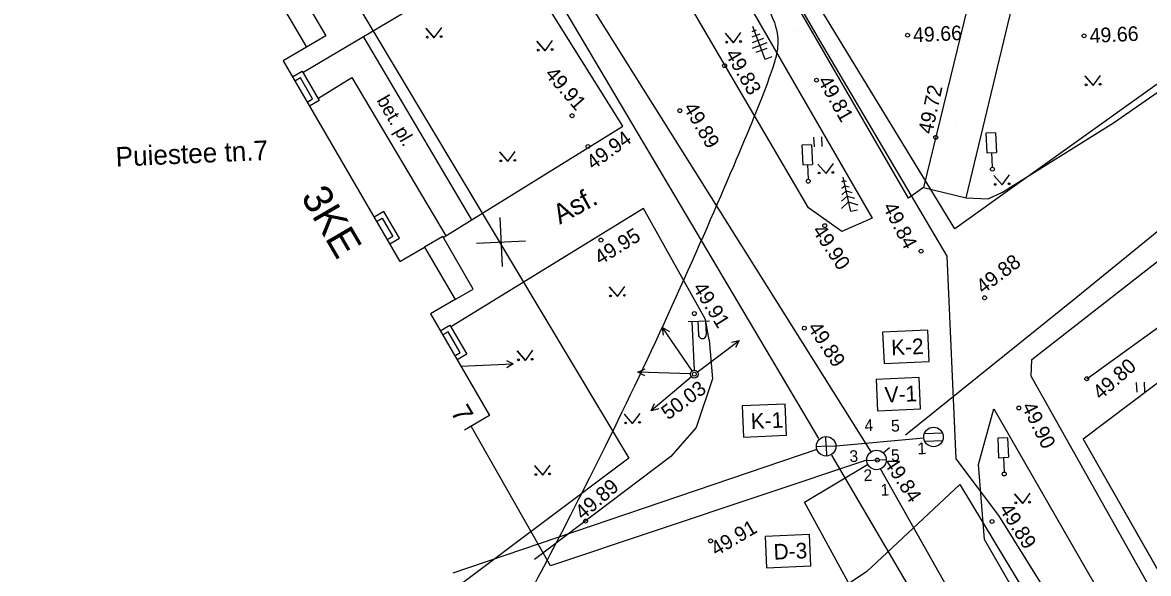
# Model space of a CAD drawing. Extents: x 641383 to 641619, y 6455711 to 6456054.
# Drawn here: x 641475.7 to 641533.3, y 6455749.6 to 6455777.8 of the extents above; entities that cross this region are included whole.
import ezdxf

# ---------------------------------------------------------------- set-up
doc = ezdxf.new("R2010")
doc.units = 0
for name, color, linetype in [('Level 1', 7, 'Continuous'), ('Level 10', 7, 'Continuous'), ('Level 11', 7, 'Continuous'), ('Level 14', 7, 'Continuous'), ('Level 17', 7, 'Continuous'), ('Level 2', 7, 'Continuous'), ('Level 20', 7, 'Continuous'), ('Level 22', 7, 'Continuous'), ('Level 23', 7, 'Continuous'), ('Level 26', 7, 'Continuous'), ('Level 27', 7, 'Continuous'), ('Level 30', 7, 'Continuous'), ('Level 40', 7, 'Continuous'), ('Level 41', 7, 'Continuous'), ('Level 44', 7, 'Continuous'), ('Level 48', 7, 'Continuous'), ('Level 57', 7, 'Continuous'), ('Level 58', 7, 'Continuous'), ('Level 60', 7, 'Continuous'), ('Level 61', 7, 'Continuous')]:
    doc.layers.add(name, color=color, linetype=linetype)

# ---------------------------------------------------------------- blocks, each defined once
blk = doc.blocks.new('KMNOO2')
at = {"layer": 'Level 27'}
for p, q in [((200, 0), (2900, 0)), ((2553.76, 176.18), (2900, 0)), ((2900, 0), (2553.76, -186.54))]:
    blk.add_line(p, q, dxfattribs=at)

msp = doc.modelspace()

# ---------------------------------------------------------------- linework, layer by layer
at = {"layer": 'Level 1'}
for points in [[(641481.541, 6455785.71), (641482.843, 6455786.461), (641487.449, 6455778.557), (641488.641, 6455779.251), (641490.222, 6455776.538), (641489.03, 6455775.844), (641495.015, 6455765.573), (641496.275, 6455766.307), (641497.838, 6455763.626), (641496.577, 6455762.892), (641499.605, 6455757.696), (641498.315, 6455756.945)], [(641497.838, 6455763.626), (641498.77, 6455764.17), (641497.208, 6455766.851), (641496.275, 6455766.307)]]:
    msp.add_lwpolyline(points, dxfattribs=at)
at = {"layer": 'Level 10'}
for p, q in [((641516.831, 6455756.124), (641516.809, 6455756.624)), ((641521.861, 6455756.779), (641522.78, 6455756.82)), ((641521.879, 6455756.379), (641522.798, 6455756.421)), ((641516.831, 6455756.124), (641516.332, 6455756.102)), ((641516.831, 6455756.124), (641517.331, 6455756.147)), ((641516.831, 6455756.124), (641516.854, 6455755.625))]:
    msp.add_line(p, q, dxfattribs=at)
for centre in [(641522.329, 6455756.6), (641516.831, 6455756.124)]:
    msp.add_circle(centre, 0.5, dxfattribs=at)
at = {"layer": 'Level 11'}
msp.add_line((641517.337, 6455756.155), (641521.831, 6455756.558), dxfattribs=at)
at = {"layer": 'Level 14'}
for p, q in [((641466.166, 6455841.255), (641516.442, 6455756.529)), ((641517.112, 6455755.675), (641526.989, 6455738.84))]:
    msp.add_line(p, q, dxfattribs=at)
for points in [[(641509.972, 6455759.977), (641508.452, 6455762.209)], [(641508.513, 6455761.809), (641508.452, 6455762.209), (641508.805, 6455762.002)], [(641510.224, 6455759.919), (641512.387, 6455761.535)], [(641511.99, 6455761.457), (641512.387, 6455761.535), (641512.195, 6455761.173)], [(641507.548, 6455759.732), (641507.189, 6455759.92), (641507.565, 6455760.082)], [(641509.887, 6455759.823), (641507.189, 6455759.92)], [(641509.932, 6455759.683), (641507.869, 6455757.941)], [(641508.261, 6455758.043), (641507.869, 6455757.941), (641508.039, 6455758.313)], [(641516.36, 6455755.957), (641497.715, 6455749.628)]]:
    msp.add_lwpolyline(points, dxfattribs=at)
at = {"layer": 'Level 17'}
for p, q in [((641523.676, 6455754.164), (641518.895, 6455749.695)), ((641523.676, 6455754.164), (641531.185, 6455741.763)), ((641518.895, 6455749.695), (641505.086, 6455740.627))]:
    msp.add_line(p, q, dxfattribs=at)
msp.add_lwpolyline([(641532.018, 6455742.406), (641525.674, 6455752.58), (641523.494, 6455755.476), (641523.031, 6455765.847), (641516.495, 6455776.915), (641499.742, 6455805.684)], dxfattribs=at)
msp.add_open_spline([(641512.278, 6455781.27), (641514.336, 6455778.038), (641514.398, 6455776.651), (641514.226, 6455775.345), (641507.493, 6455759.734), (641502.835, 6455750.81), (641501.551, 6455748.414)], degree=3, dxfattribs=at)
at = {"layer": 'Level 2'}
msp.add_line((641498.696, 6455767.711), (641493.141, 6455777.094), dxfattribs=at)
for points in [[(641531.401, 6455822.128), (641532.731, 6455817.117), (641533.078, 6455815.668), (641531.094, 6455807.405), (641521.818, 6455769.359), (641521.047, 6455768.812)], [(641524.003, 6455768.826), (641533.089, 6455806.663), (641533.702, 6455809.117)], [(641488.641, 6455779.251), (641489.639, 6455779.833), (641491.22, 6455777.12), (641490.222, 6455776.538)], [(641489.509, 6455775.022), (641490.005, 6455775.31), (641490.882, 6455773.805), (641490.386, 6455773.516)], [(641490.26, 6455773.732), (641490.54, 6455773.895), (641489.915, 6455774.969), (641489.635, 6455774.806)], [(641490.817, 6455773.916), (641492.544, 6455774.986), (641497.361, 6455766.884)], [(641521.818, 6455769.359), (641524.003, 6455768.826)], [(641494.489, 6455766.475), (641494.985, 6455766.764), (641494.186, 6455768.135), (641493.69, 6455767.846)], [(641493.816, 6455767.631), (641494.096, 6455767.794), (641494.643, 6455766.854), (641494.363, 6455766.691)], [(641497.078, 6455762.033), (641497.574, 6455762.321), (641498.441, 6455760.832), (641497.946, 6455760.543)], [(641497.82, 6455760.759), (641498.1, 6455760.922), (641497.484, 6455761.98), (641497.204, 6455761.817)]]:
    msp.add_lwpolyline(points, dxfattribs=at)
at = {"layer": 'Level 20'}
for p, q in [((641509.764, 6455762.5), (641510.863, 6455762.549)), ((641509.964, 6455762.509), (641510.075, 6455760.012)), ((641510.263, 6455762.523), (641510.295, 6455761.823)), ((641510.663, 6455762.54), (641510.694, 6455761.841))]:
    msp.add_line(p, q, dxfattribs=at)
msp.add_circle((641510.084, 6455759.812), 0.2, dxfattribs=at)
msp.add_arc((641510.494, 6455761.832), 0.2, 182.50312, 2.62451, dxfattribs=at)
at = {"layer": 'Level 22'}
msp.add_line((641518.91, 6455755.403), (641519.909, 6455755.448), dxfattribs=at)
msp.add_circle((641519.409, 6455755.425), 0.5, dxfattribs=at)
at = {"layer": 'Level 23'}
for p, q in [((641484.943, 6455810.296), (641519.113, 6455755.835)), ((641502.716, 6455750.012), (641498.679, 6455757.119)), ((641518.897, 6455755.409), (641502.716, 6455750.012)), ((641515.729, 6455753.26), (641518.956, 6455755.187)), ((641528.256, 6455739.676), (641519.609, 6455754.97))]:
    msp.add_line(p, q, dxfattribs=at)
for points in [[(641584.908, 6455808.745), (641529.625, 6455763.721), (641520.898, 6455756.698)], [(641520.077, 6455756.037), (641519.752, 6455755.775)], [(641524.931, 6455737.363), (641520.076, 6455745.299), (641515.729, 6455753.26)]]:
    msp.add_lwpolyline(points, dxfattribs=at)
at = {"layer": 'Level 26'}
for points in [[(641525.506, 6455772.158), (641525.007, 6455772.136)], [(641525.007, 6455772.136), (641525.051, 6455771.137)], [(641525.506, 6455772.158), (641525.551, 6455771.159)], [(641516.085, 6455771.546), (641515.585, 6455771.524)], [(641515.585, 6455771.524), (641515.63, 6455770.525)], [(641516.085, 6455771.546), (641516.13, 6455770.547)], [(641525.051, 6455771.137), (641525.551, 6455771.159)], [(641525.301, 6455771.148), (641525.335, 6455770.399)], [(641515.63, 6455770.525), (641516.13, 6455770.547)], [(641515.88, 6455770.536), (641515.913, 6455769.787)], [(641526.114, 6455756.561), (641525.615, 6455756.539)], [(641525.615, 6455756.539), (641525.66, 6455755.54)], [(641526.114, 6455756.561), (641526.159, 6455755.562)], [(641525.66, 6455755.54), (641526.159, 6455755.562)], [(641525.909, 6455755.551), (641525.943, 6455754.802)]]:
    msp.add_lwpolyline(points, dxfattribs=at)
for centre in [(641525.343, 6455770.3), (641515.915, 6455769.685), (641525.95, 6455754.706)]:
    msp.add_circle(centre, 0.1, dxfattribs=at)
at = {"layer": 'Level 30'}
for p, q in [((641490.101, 6455775.283), (641500.728, 6455781.612)), ((641506.422, 6455772.497), (641500.728, 6455781.612)), ((641497.234, 6455766.806), (641506.422, 6455772.497)), ((641507.487, 6455768.295), (641497.656, 6455762.259))]:
    msp.add_line(p, q, dxfattribs=at)
for points in [[(641521.047, 6455768.812), (641495.254, 6455813.387)], [(641493.492, 6455812.277), (641519.187, 6455767.8)], [(641535.155, 6455745.785), (641527.33, 6455759.712), (641527.354, 6455760.567), (641540.577, 6455770.888), (641566.7, 6455789.258), (641579.533, 6455798.141), (641586.491, 6455802.618), (641590.862, 6455804.964), (641595.604, 6455806.998), (641600.254, 6455808.43), (641604.9, 6455809.254), (641615.001, 6455810.53)], [(641524.003, 6455768.826), (641525.127, 6455768.777), (641525.861, 6455769.118), (641531.539, 6455772.663), (641558, 6455791.054), (641574.928, 6455803.292)], [(641519.187, 6455767.8), (641517.635, 6455767.116), (641515.936, 6455768.317), (641501.321, 6455793.256)], [(641510.847, 6455761.568), (641510.65, 6455762.616), (641507.487, 6455768.295)], [(641510.846, 6455761.575), (641511.012, 6455759.578), (641510.184, 6455757.086), (641508.885, 6455755.593), (641501.906, 6455750.338)], [(641530.086, 6455742.407), (641524.939, 6455751.362), (641524.624, 6455755.187), (641525.421, 6455758.035), (641533.33, 6455744.27)]]:
    msp.add_lwpolyline(points, dxfattribs=at)
at = {"layer": 'Level 40'}
msp.add_line((641537.012, 6455744.179), (641529.984, 6455756.507), dxfattribs=at)
msp.add_lwpolyline([(641565.849, 6455865.54), (641585.76, 6455811.798), (641523.425, 6455767.249), (641482.308, 6455834.585)], close=True, dxfattribs=at)
for points in [[(641470.514, 6455787.083), (641483.273, 6455794.702), (641506.728, 6455755.516), (641498.101, 6455749.028)], [(641536.336, 6455745.365), (641529.984, 6455756.507), (641543.278, 6455766.521), (641554.488, 6455759.131)]]:
    msp.add_lwpolyline(points, dxfattribs=at)
at = {"layer": 'Level 41'}
for p, q in [((641530.071, 6455775.071), (641530.5, 6455774.585)), ((641530.5, 6455774.585), (641530.079, 6455775.065)), ((641530.5, 6455774.585), (641530.877, 6455775.1)), ((641525.416, 6455769.979), (641525.845, 6455769.493)), ((641525.845, 6455769.493), (641525.423, 6455769.973)), ((641525.845, 6455769.493), (641526.221, 6455770.008))]:
    msp.add_line(p, q, dxfattribs=at)
for points in [[(641516.227, 6455771.439), (641516.205, 6455771.939)], [(641516.626, 6455771.457), (641516.604, 6455771.957)], [(641532.747, 6455758.885), (641532.725, 6455759.385)], [(641533.147, 6455758.903), (641533.125, 6455759.403)]]:
    msp.add_lwpolyline(points, dxfattribs=at)
for centre in [(641530.143, 6455774.614), (641530.853, 6455774.645), (641526.197, 6455769.553), (641525.488, 6455769.522)]:
    msp.add_circle(centre, 0.045, dxfattribs=at)
at = {"layer": 'Level 44'}
for p, q in [((641496.345, 6455777.51), (641496.772, 6455777.024)), ((641496.772, 6455777.024), (641496.35, 6455777.505)), ((641496.772, 6455777.024), (641497.15, 6455777.541)), ((641511.667, 6455777.256), (641512.094, 6455776.769)), ((641512.094, 6455776.769), (641511.672, 6455777.251)), ((641512.094, 6455776.769), (641512.472, 6455777.287)), ((641513.037, 6455777.349), (641513.271, 6455777.437)), ((641513.047, 6455777.065), (641513.45, 6455777.216)), ((641513.707, 6455775.919), (641513.075, 6455777.604)), ((641502.022, 6455776.848), (641502.449, 6455776.361)), ((641502.449, 6455776.361), (641502.027, 6455776.843)), ((641502.449, 6455776.361), (641502.826, 6455776.879)), ((641513.053, 6455776.779), (641513.634, 6455776.996)), ((641513.059, 6455776.493), (641513.818, 6455776.777)), ((641513.257, 6455776.278), (641513.809, 6455776.486)), ((641514.044, 6455776.045), (641513.707, 6455775.919)), ((641500.112, 6455771.179), (641500.539, 6455770.693)), ((641500.539, 6455770.693), (641500.117, 6455771.174)), ((641500.539, 6455770.693), (641500.916, 6455771.21)), ((641516.401, 6455770.561), (641516.828, 6455770.074)), ((641516.828, 6455770.074), (641516.406, 6455770.556)), ((641516.828, 6455770.074), (641517.205, 6455770.592)), ((641517.742, 6455769.715), (641517.638, 6455769.631)), ((641518.089, 6455768.133), (641517.704, 6455769.891)), ((641517.742, 6455769.715), (641517.863, 6455769.68)), ((641517.858, 6455769.187), (641517.626, 6455768.983)), ((641517.8, 6455769.451), (641517.636, 6455769.313)), ((641517.8, 6455769.451), (641518.007, 6455769.394)), ((641517.858, 6455769.187), (641518.154, 6455769.099)), ((641517.982, 6455768.621), (641517.614, 6455768.294)), ((641517.916, 6455768.924), (641517.615, 6455768.663)), ((641517.916, 6455768.924), (641518.289, 6455768.811)), ((641517.982, 6455768.621), (641518.454, 6455768.479)), ((641518.441, 6455768.21), (641518.089, 6455768.133)), ((641505.722, 6455764.274), (641506.15, 6455763.787)), ((641506.15, 6455763.787), (641505.728, 6455764.269)), ((641506.15, 6455763.787), (641506.527, 6455764.305)), ((641501.007, 6455761.004), (641501.434, 6455760.518)), ((641501.434, 6455760.518), (641501.012, 6455760.999)), ((641501.434, 6455760.518), (641501.811, 6455761.035)), ((641506.5, 6455757.774), (641506.927, 6455757.288)), ((641506.927, 6455757.288), (641506.505, 6455757.769)), ((641506.927, 6455757.288), (641507.304, 6455757.805)), ((641501.894, 6455755.135), (641502.322, 6455754.648)), ((641502.322, 6455754.648), (641501.9, 6455755.13)), ((641502.322, 6455754.648), (641502.699, 6455755.166)), ((641526.466, 6455753.689), (641526.893, 6455753.203)), ((641526.893, 6455753.203), (641526.471, 6455753.684)), ((641526.893, 6455753.203), (641527.27, 6455753.72))]:
    msp.add_line(p, q, dxfattribs=at)
msp.add_lwpolyline([(641530.173, 6455759.576), (641541.847, 6455767.995), (641567.138, 6455786.589)], dxfattribs=at)
for centre in [(641496.416, 6455777.053), (641497.125, 6455777.084), (641511.738, 6455776.798), (641512.447, 6455776.83), (641502.092, 6455776.39), (641502.802, 6455776.422), (641500.182, 6455770.722), (641500.891, 6455770.753), (641517.18, 6455770.135), (641516.471, 6455770.103), (641505.793, 6455763.817), (641506.502, 6455763.848), (641501.077, 6455760.547), (641501.786, 6455760.578), (641506.57, 6455757.317), (641507.279, 6455757.348), (641501.965, 6455754.677), (641502.674, 6455754.709), (641526.536, 6455753.232), (641527.246, 6455753.263)]:
    msp.add_circle(centre, 0.045, dxfattribs=at)
at = {"layer": 'Level 48'}
for centre in [(641520.998, 6455777.156), (641530.038, 6455777.12), (641511.63, 6455775.595), (641516.337, 6455774.855), (641503.827, 6455773.034), (641509.341, 6455773.291), (641522.444, 6455771.926), (641504.638, 6455771.459), (641516.761, 6455767.408), (641505.303, 6455766.674), (641521.693, 6455766.107), (641524.943, 6455763.72), (641510.086, 6455762.915), (641515.714, 6455762.166), (641510.084, 6455759.812), (641530.174, 6455759.578), (641526.697, 6455758.084), (641519.45, 6455755.417), (641504.516, 6455752.296), (641525.325, 6455752.277), (641510.917, 6455751.282)]:
    msp.add_circle(centre, 0.1, dxfattribs=at)
at = {"layer": 'Level 57'}
for points in [[(641519.795, 6455760.358), (641522.113, 6455760.462), (641522.041, 6455762.06), (641519.724, 6455761.956)], [(641519.462, 6455757.94), (641521.659, 6455758.038), (641521.588, 6455759.636), (641519.39, 6455759.538)], [(641512.608, 6455756.59), (641514.805, 6455756.688), (641514.734, 6455758.286), (641512.536, 6455758.188)], [(641513.777, 6455749.903), (641516.054, 6455750.005), (641515.982, 6455751.603), (641513.705, 6455751.501)]]:
    msp.add_lwpolyline(points, close=True, dxfattribs=at)
at = {"layer": 'Level 60'}
for p, q in [((641515.208, 6455777.348), (641515.208, 6455777.348)), ((641520.996, 6455777.162), (641520.996, 6455777.162)), ((641530.042, 6455777.124), (641530.042, 6455777.124)), ((641514.183, 6455776.466), (641514.183, 6455776.466)), ((641511.63, 6455775.601), (641511.63, 6455775.601)), ((641516.342, 6455774.861), (641516.342, 6455774.861)), ((641509.345, 6455773.293), (641509.345, 6455773.293)), ((641503.828, 6455773.039), (641503.828, 6455773.039)), ((641523.482, 6455772.553), (641523.482, 6455772.553)), ((641522.446, 6455771.929), (641522.446, 6455771.929)), ((641504.641, 6455771.466), (641504.641, 6455771.466)), ((641519.435, 6455771.646), (641519.435, 6455771.646)), ((641519.489, 6455771.513), (641519.489, 6455771.513)), ((641524.637, 6455771.472), (641524.637, 6455771.472)), ((641502.949, 6455770.744), (641502.949, 6455770.744)), ((641524.442, 6455770.901), (641524.442, 6455770.901)), ((641525.343, 6455770.3), (641525.343, 6455770.3)), ((641516.758, 6455767.411), (641516.758, 6455767.411)), ((641507.089, 6455767.241), (641507.089, 6455767.241)), ((641520.438, 6455766.718), (641520.438, 6455766.718)), ((641522.926, 6455766.795), (641522.926, 6455766.795)), ((641505.301, 6455766.676), (641505.301, 6455766.676)), ((641521.693, 6455766.112), (641521.693, 6455766.112)), ((641524.938, 6455763.728), (641524.938, 6455763.728)), ((641510.084, 6455762.923), (641510.084, 6455762.923)), ((641515.71, 6455762.167), (641515.71, 6455762.167)), ((641510.846, 6455761.575), (641510.846, 6455761.575)), ((641510.087, 6455759.816), (641510.087, 6455759.816)), ((641511.012, 6455759.578), (641511.012, 6455759.578)), ((641530.174, 6455759.578), (641530.174, 6455759.578)), ((641526.693, 6455758.087), (641526.693, 6455758.087)), ((641510.184, 6455757.086), (641510.184, 6455757.086)), ((641519.409, 6455755.434), (641519.409, 6455755.434)), ((641519.445, 6455755.419), (641519.445, 6455755.419)), ((641525.95, 6455754.706), (641525.95, 6455754.706)), ((641526.085, 6455754.66), (641526.085, 6455754.66)), ((641504.519, 6455752.305), (641504.519, 6455752.305)), ((641525.322, 6455752.28), (641525.322, 6455752.28)), ((641510.913, 6455751.287), (641510.913, 6455751.287))]:
    msp.add_line(p, q, dxfattribs=at)
at = {"layer": 'Level 61'}
for p, q in [((641500.131, 6455767.822), (641500.243, 6455765.325)), ((641498.938, 6455766.517), (641501.436, 6455766.629))]:
    msp.add_line(p, q, dxfattribs=at)

# ---------------------------------------------------------------- block references
at = {"layer": 'Level 14', "xscale": 0.0009999002936566, "yscale": 0.0009999002936566, "rotation": 2.563816449116452}
msp.add_blockref('KMNOO2', (641497.919, 6455760.214), dxfattribs=at)

# ---------------------------------------------------------------- texts
at = {"layer": 'Level 1'}
for s, height, p in [('3KE', 1.4999, (641489.917, 6455768.889)), ('7', 1, (641497.582, 6455757.876))]:
    msp.add_text(s, height=height, rotation=300.23722, dxfattribs=at).set_placement(p)
at = {"layer": 'Level 11'}
msp.add_text('bet. pl.', height=0.6999, rotation=300.04311, dxfattribs=at).set_placement((641493.803, 6455773.829))
at = {"layer": 'Level 57'}
for s, height, rotation, p in [('Puiestee tn.7', 0.9999, 2.56382, (641480.482, 6455770.429)), ('Asf.', 0.9999, 28.48845, (641503.197, 6455767.459)), ('K-2', 0.7999, 2.56382, (641520.177, 6455760.775)), ('V-1', 0.7999, 2.56382, (641519.843, 6455758.357)), ('K-1', 0.7999, 2.56382, (641512.99, 6455757.007)), ('5', 0.6, 2.56382, (641520.165, 6455756.867)), ('D-3', 0.7999, 2.56382, (641514.158, 6455750.321))]:
    msp.add_text(s, height=height, rotation=rotation, dxfattribs=at).set_placement(p)
at = {"layer": 'Level 58'}
for s, p in [('4', (641518.803, 6455756.89)), ('3', (641518.037, 6455755.312)), ('5', (641520.163, 6455755.357)), ('1', (641521.517, 6455755.708)), ('2', (641518.759, 6455754.335)), ('1', (641519.632, 6455753.591))]:
    msp.add_text(s, height=0.6, rotation=2.56382, dxfattribs=at).set_placement(p)
at = {"layer": 'Level 60'}
for s, rotation, p in [(' 49.66', 2.56382, (641521.015, 6455776.781)), (' 49.66', 2.56382, (641530.055, 6455776.746)), (' 49.83', 300.1421, (641511.502, 6455776.429)), (' 49.91', 311.0323, (641502.214, 6455775.343)), (' 49.81', 299.49729, (641516.244, 6455775.065)), (' 49.72', 77.73534, (641522.203, 6455771.788)), (' 49.89', 300.52411, (641509.362, 6455773.688)), (' 49.94', 35.97362, (641504.677, 6455770.074)), (' 49.84', 297.13642, (641519.59, 6455768.621)), (' 49.95', 31.83239, (641505.032, 6455765.232)), (' 49.90', 303.80701, (641515.94, 6455767.381)), (' 49.88', 37.36335, (641524.646, 6455763.716)), (' 49.91', 301.90178, (641509.832, 6455764.468)), (' 49.89', 303.34489, (641515.705, 6455762.424)), (' 49.80', 41.39782, (641530.678, 6455758.279)), (' 50.03', 36.27526, (641508.515, 6455757.277)), (' 49.90', 296.35266, (641526.703, 6455758.416)), (' 49.84', 303.34489, (641519.605, 6455755.501)), (' 49.89', 40.46124, (641504.16, 6455752.142)), (' 49.89', 302.35801, (641525.514, 6455753.146)), (' 49.91', 30.48024, (641510.964, 6455750.343))]:
    msp.add_text(s, height=0.7499, rotation=rotation, dxfattribs=at).set_placement(p)

doc.saveas('drawing.dxf')
